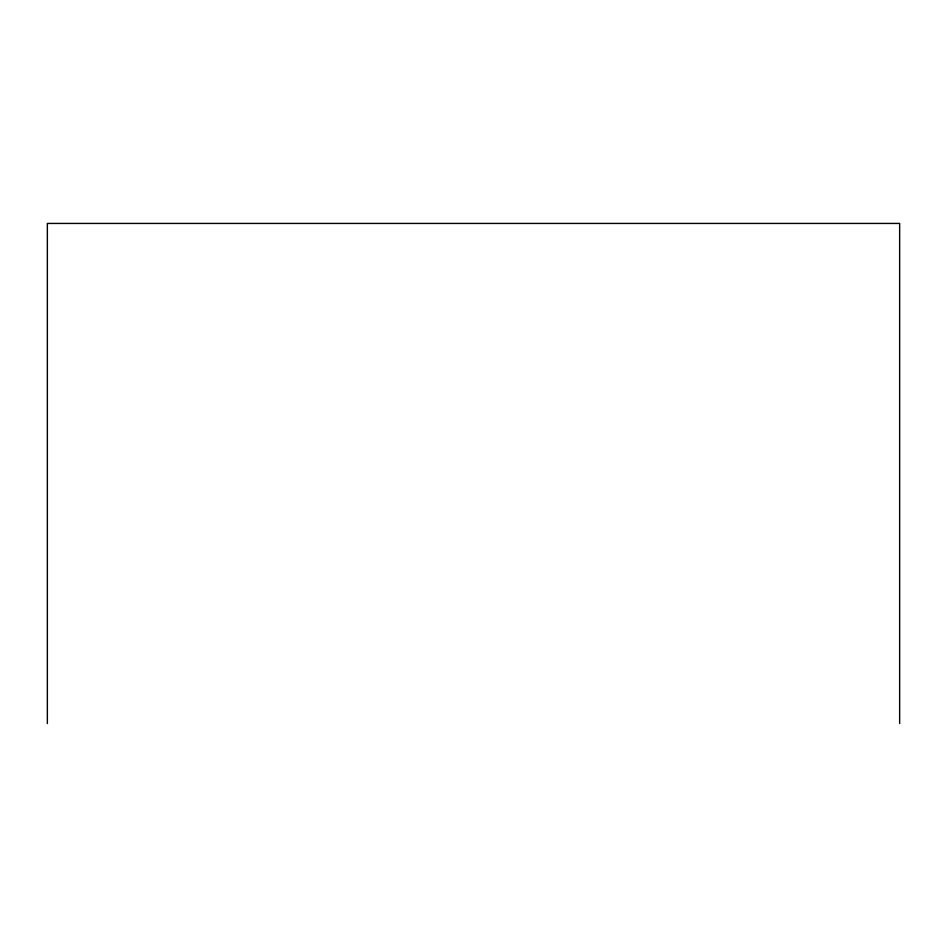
<?xml version="1.0" encoding="UTF-8"?>
<svg xmlns="http://www.w3.org/2000/svg" width="947" height="947" viewBox="0 0 947 947"><rect width="100%" height="100%" fill="white"/><g stroke="black" fill="none" stroke-linecap="round" stroke-linejoin="round"><path stroke-width="1.42" d="M899.65 723.567L899.65 223.433L47.35 223.433L47.35 723.567"/></g></svg>
